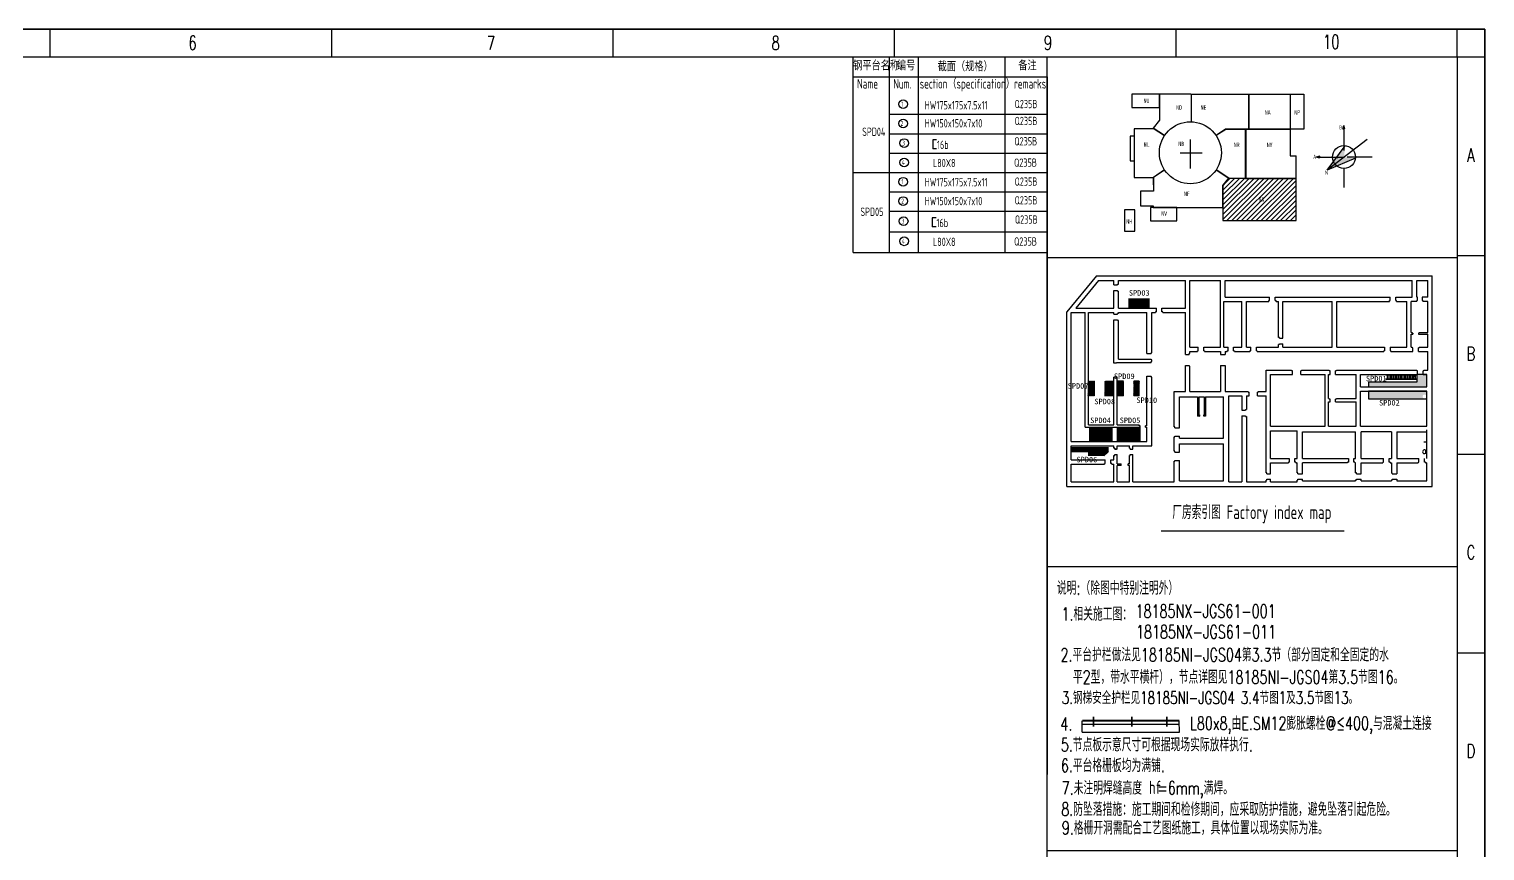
# Model space of a CAD drawing. Extents: x -110916 to 14423, y -159679 to 774005.
# Drawn here: x -58267 to -5716, y 353070 to 382752 of the extents above; entities that cross this region are included whole.
import ezdxf
from ezdxf.enums import TextEntityAlignment as Align

# ---------------------------------------------------------------- set-up
doc = ezdxf.new("R2010")
doc.units = 0
for name, pattern in [('CENTER', [2, 1.25, -0.25, 0.25, -0.25]), ('CONTINOUS', [0]), ('DASH', [0.35, 0.25, -0.1]), ('DOTE', [2.42, 2, -0.2, 0.02, -0.2]), ('HIDDEN', [0.375, 0.25, -0.125])]:
    doc.linetypes.add(name, pattern=pattern)
doc.layers.get('0').update_dxf_attribs({"linetype": 'CONTINUOUS'})
doc.layers.add('_TSZ_PLOT_MARK', color=1, linetype='CONTINUOUS', plot=False)
for name, color, linetype in [('C77(文本)', 3, 'CONTINUOUS'), ('DEN202303', 1, 'CONTINUOUS'), ('DOTE', 11, 'DOTE'), ('DX条件钢平台', 52, 'CONTINUOUS'), ('NUM', 7, 'CONTINUOUS'), ('PDIM', 3, 'CONTINUOUS'), ('STEEL', 7, 'CONTINUOUS'), ('TEXT', 7, 'CONTINUOUS'), ('Wall', 7, 'CONTINUOUS'), ('图框', 4, 'CONTINOUS'), ('土建', 4, 'CONTINUOUS'), ('墙柱标注', 220, 'CONTINUOUS'), ('房间号', 7, 'CONTINUOUS'), ('指北针', 3, 'CONTINUOUS'), ('梁__虚线', 4, 'DASH'), ('河北布置专业DX条件2015.6.5', 1, 'CONTINUOUS')]:
    doc.layers.add(name, color=color, linetype=linetype)
doc.styles.add('0902', font='tssdeng.shx', dxfattribs={"width": 0.7, "bigfont": 'tssdchn.shx'})
doc.styles.add('1', font='ROMANS', dxfattribs={"width": 0.7, "bigfont": 'HZTXT'})
doc.styles.add('HT', font='simhei.ttf')
doc.styles.add('HZ', font='TXT.shx', dxfattribs={"width": 0.7, "bigfont": 'hz.shx'})
doc.styles.add('S1', font='tssdeng.shx', dxfattribs={"width": 0.7, "bigfont": 'tssdchn.shx'})
doc.styles.add('TSSD_DIMENSION', font='tssdeng.shx', dxfattribs={"width": 0.7, "bigfont": 'Hztxt.shx'})
doc.styles.add('TSSD_Rein', font='Tssdeng.shx', dxfattribs={"width": 0.7, "bigfont": 'hztxt.shx'})
pattern_1 = [(0, (-396104.588, 806731.722), (0, 27.94), [20.32, -7.62]), (90, (-396104.588, 806731.722), (-27.94, 2e-15), [20.32, -7.62])]
pattern_2 = [(0, (-1795268.52, 3037193.05), (0, 27.94), [20.32, -7.62]), (90, (-1795268.52, 3037193.05), (-27.94, 2e-15), [20.32, -7.62])]

# ---------------------------------------------------------------- blocks, each defined once
blk = doc.blocks.new('*U47')
at = {"layer": '图框'}
blk.add_line((0, 500), (0, -500), dxfattribs=at)
blk = doc.blocks.new('*U48')
at = {"color": 0, "linetype": 'ByBlock', "lineweight": -2, "transparency": 16777216}
for p in [(50800, 0), (60960, 0), (71120, 0), (81280, 0), (91440, 0)]:
    blk.add_blockref('*U47', p, dxfattribs=at)
blk = doc.blocks.new('A$C3DE578EB')
at = {"layer": 'Wall', "linetype": 'HIDDEN'}
h = blk.add_hatch(dxfattribs=at)
h.set_pattern_fill('ANSI31', color=2, scale=3, style=0)
h.set_pattern_definition([(45, (-5943.466, 331319.66), (-6.7351921, 6.7351921), [])])
h.paths.add_polyline_path([(4784, 2580), (4754, 2580), (4754, 2540), (4784, 2540)])
h = blk.add_hatch(dxfattribs=at)
h.set_pattern_fill('ANSI31', color=2, scale=3, style=0)
h.set_pattern_definition([(45, (-5755.466, 331319.66), (-6.7351921, 6.7351921), [])])
h.paths.add_polyline_path([(4972, 2580), (4942, 2580), (4942, 2540), (4972, 2540)])
at = {"layer": 'Wall'}
for p, q in [((1071, 7600), (0, 6302)), ((1146, 7440), (321, 6440)), ((1071, 7600), (13192, 7600)), ((1146, 7440), (1700, 7440)), ((1700, 7338), (1700, 7440)), ((1700, 7280), (1700, 7440)), ((1860, 7440), (4282, 7440)), ((1860, 7338), (1860, 7440)), ((1860, 7310), (1860, 7440)), ((4242, 7440), (4282, 7440)), ((4282, 6440), (4282, 7440)), ((4442, 7440), (5552, 7440)), ((4442, 5030), (4442, 7440)), ((5552, 5030), (5552, 7440)), ((5712, 7440), (12472, 7440)), ((5712, 6840), (5712, 7440)), ((12472, 6840), (12472, 7440)), ((12632, 6840), (12632, 7440)), ((12632, 7440), (13032, 7440)), ((13032, 6840), (13032, 7440)), ((13192, 0), (13192, 7600)), ((1700, 7280), (1830, 7280)), ((1700, 6440), (1700, 7080)), ((1700, 7080), (1830, 7080)), ((1830, 7310), (1860, 7310)), ((1830, 7280), (1830, 7310)), ((1830, 7050), (1830, 7080)), ((1830, 7050), (1860, 7050)), ((1860, 6440), (1860, 7050)), ((5712, 6840), (7322, 6840)), ((7322, 6710), (7322, 6840)), ((7522, 6710), (7522, 6840)), ((7522, 6840), (11672, 6840)), ((11672, 6710), (11672, 6840)), ((11872, 6710), (11872, 6840)), ((11872, 6840), (12472, 6840)), ((12662, 6840), (12632, 6840)), ((12662, 6710), (12662, 6840)), ((13032, 6840), (12822, 6840)), ((12822, 6840), (12822, 6710)), ((321, 6440), (1700, 6440)), ((1860, 6440), (3232, 6440)), ((3202, 6310), (3202, 6280)), ((3232, 6310), (3202, 6310)), ((3232, 6310), (3232, 6440)), ((3432, 6440), (4282, 6440)), ((3432, 6310), (3432, 6440)), ((3462, 6310), (3432, 6310)), ((3462, 6280), (3462, 6310)), ((5672, 6680), (6322, 6680)), ((5672, 5030), (5672, 6680)), ((6322, 5030), (6322, 6680)), ((6482, 5030), (6482, 6680)), ((6482, 6680), (7292, 6680)), ((7292, 6710), (7322, 6710)), ((7292, 6680), (7292, 6710)), ((7522, 6710), (7552, 6710)), ((7552, 6680), (7552, 6710)), ((7552, 6680), (7642, 6680)), ((7642, 5380), (7642, 6680)), ((7802, 6680), (9582, 6680)), ((7802, 5350), (7802, 6680)), ((9582, 6460), (9582, 6680)), ((9582, 5030), (9582, 6680)), ((9742, 6680), (11642, 6680)), ((9742, 6460), (9742, 6680)), ((9742, 5030), (9742, 6680)), ((11642, 6680), (11642, 6710)), ((11642, 6710), (11672, 6710)), ((11872, 6710), (11902, 6710)), ((11902, 6680), (11902, 6710)), ((11902, 6680), (12272, 6680)), ((12272, 5030), (12272, 6680)), ((12432, 5560), (12432, 6680)), ((12632, 6680), (12432, 6680)), ((12632, 6680), (12632, 6710)), ((12662, 6710), (12632, 6710)), ((12852, 6710), (12822, 6710)), ((12852, 6710), (12852, 6680)), ((13032, 6680), (12852, 6680)), ((13032, 5560), (13032, 6680)), ((0, 0), (0, 6302)), ((160, 6280), (660, 6280)), ((160, 1620), (160, 6280)), ((660, 2140), (660, 6280)), ((780, 6280), (1700, 6280)), ((780, 2220), (780, 6280)), ((1700, 6220), (1700, 6280)), ((1700, 6220), (1830, 6220)), ((1700, 6020), (1830, 6020)), ((1700, 4480), (1700, 6020)), ((1830, 6220), (1830, 6250)), ((1860, 6250), (1830, 6250)), ((1830, 6020), (1830, 5990)), ((1860, 5990), (1830, 5990)), ((1860, 6280), (2892, 6280)), ((1860, 6250), (1860, 6280)), ((1860, 6250), (1860, 6280)), ((1860, 4600), (1860, 5990)), ((2892, 4800), (2892, 6280)), ((3072, 6280), (3202, 6280)), ((3072, 4830), (3072, 6280)), ((3462, 6280), (4282, 6280)), ((4282, 4770), (4282, 6280)), ((7672, 5380), (7642, 5380)), ((7672, 5350), (7672, 5380)), ((7672, 5350), (7802, 5350)), ((12432, 5560), (12462, 5560)), ((12432, 5500), (12492, 5500)), ((12432, 5030), (12432, 5500)), ((12492, 5530), (12492, 5500)), ((12692, 5530), (12692, 5500)), ((12692, 5500), (13032, 5500)), ((12722, 5560), (13032, 5560)), ((13032, 5030), (13032, 5500)), ((2892, 4800), (3042, 4800)), ((3042, 4800), (3042, 4830)), ((3072, 4830), (3042, 4830)), ((4282, 4770), (4412, 4770)), ((4442, 5030), (4742, 5030)), ((4442, 4870), (4712, 4870)), ((4442, 4800), (4442, 4870)), ((4742, 4900), (4742, 5030)), ((4942, 5030), (5552, 5030)), ((4942, 4900), (4942, 5030)), ((4972, 4870), (5552, 4870)), ((5552, 4870), (5552, 4770)), ((5552, 4770), (5712, 4770)), ((5672, 5030), (5822, 5030)), ((5712, 4870), (5712, 4770)), ((5712, 4870), (5792, 4870)), ((5822, 4900), (5822, 5030)), ((6022, 5030), (6322, 5030)), ((6022, 4900), (6022, 5030)), ((6052, 4870), (6612, 4870)), ((6482, 5030), (6642, 5030)), ((6612, 4870), (6612, 4900)), ((6612, 4900), (6642, 4900)), ((6642, 4900), (6642, 5030)), ((6842, 4900), (6842, 5030)), ((6842, 5030), (7642, 5030)), ((6842, 4900), (6872, 4900)), ((6872, 4870), (6872, 4900)), ((6872, 4870), (11442, 4870)), ((7642, 5030), (7642, 5120)), ((7672, 5120), (7642, 5120)), ((7672, 5150), (7672, 5120)), ((7672, 5150), (7802, 5150)), ((7802, 5030), (7802, 5150)), ((7802, 5030), (9582, 5030)), ((9742, 5030), (11472, 5030)), ((11472, 5030), (11472, 4900)), ((11672, 5030), (12272, 5030)), ((11672, 5030), (11672, 4900)), ((11702, 4870), (12492, 4870)), ((12432, 5030), (12462, 5030)), ((12492, 4870), (12492, 5000)), ((12692, 4870), (12692, 5000)), ((12692, 4870), (13032, 4870)), ((12722, 5030), (13032, 5030)), ((13032, 4200), (13032, 4870)), ((1700, 4450), (1700, 4480)), ((1790, 4450), (1700, 4450)), ((1790, 4480), (3042, 4480)), ((1790, 4480), (1790, 4450)), ((1860, 4600), (2892, 4600)), ((2892, 4600), (3042, 4600)), ((3042, 4600), (3042, 4570)), ((3072, 4570), (3042, 4570)), ((3072, 4510), (3072, 4570)), ((4282, 4370), (4411, 4370)), ((4282, 3430), (4282, 4370)), ((4442, 3430), (4442, 4340)), ((5552, 4370), (5712, 4370)), ((5552, 4370), (5552, 3430)), ((5712, 4370), (5712, 3430)), ((1700, 2220), (1700, 3950)), ((1790, 3950), (1700, 3950)), ((1790, 3920), (1790, 3950)), ((1790, 3920), (1820, 3920)), ((1820, 2220), (1820, 3920)), ((2892, 3980), (3042, 3980)), ((2892, 2220), (2892, 3980)), ((3072, 1460), (3072, 3950)), ((7192, 4200), (8112, 4200)), ((7192, 3430), (7192, 4200)), ((7352, 4040), (8142, 4040)), ((7352, 2170), (7352, 4040)), ((8142, 4040), (8142, 4170)), ((8442, 4040), (8442, 4170)), ((8442, 4040), (9322, 4040)), ((8472, 4200), (9472, 4200)), ((9322, 2170), (9322, 4040)), ((9442, 3180), (9442, 4040)), ((9442, 4040), (9502, 4040)), ((9502, 4040), (9502, 4170)), ((9702, 4040), (9702, 4170)), ((9702, 4040), (10442, 4040)), ((9732, 4200), (12632, 4200)), ((10442, 3180), (10442, 4040)), ((10602, 4040), (12662, 4040)), ((10602, 3600), (10602, 4040)), ((12662, 4040), (12662, 4170)), ((12862, 4040), (12862, 4170)), ((12862, 4040), (12992, 4040)), ((12892, 4200), (13032, 4200)), ((12992, 3600), (12992, 4040)), ((3872, 3430), (4282, 3430)), ((3872, 2150), (3872, 3430)), ((4072, 2120), (4072, 3230)), ((4072, 3230), (4723, 3230)), ((4442, 3430), (5552, 3430)), ((4723, 3230), (4723, 2540)), ((4763, 3230), (4963, 3230)), ((4763, 3230), (4763, 2580)), ((4963, 3230), (4963, 2580)), ((5003, 3230), (5652, 3230)), ((5003, 3230), (5003, 2540)), ((5652, 1740), (5652, 3230)), ((5712, 3430), (6552, 3430)), ((5852, 160), (5852, 3270)), ((5852, 3270), (6322, 3270)), ((6322, 3270), (6322, 2750)), ((6482, 3270), (6482, 2780)), ((6482, 3270), (6582, 3270)), ((6552, 3400), (6552, 3430)), ((6552, 3400), (6582, 3400)), ((6582, 3270), (6582, 3400)), ((6882, 3270), (6882, 3400)), ((6882, 3400), (6912, 3400)), ((6882, 3270), (7192, 3270)), ((6912, 3430), (7192, 3430)), ((6912, 3400), (6912, 3430)), ((7192, 1660), (7192, 3270)), ((9442, 3180), (9472, 3180)), ((9472, 3150), (9472, 3180)), ((9732, 3180), (10442, 3180)), ((9732, 3180), (9732, 3150)), ((10602, 3600), (12992, 3600)), ((10602, 2170), (10602, 3440)), ((10602, 3440), (12992, 3440)), ((12992, 2170), (12992, 3440)), ((6322, 2750), (6452, 2750)), ((6452, 2780), (6482, 2780)), ((6452, 2780), (6452, 2750)), ((9442, 3060), (9502, 3060)), ((9442, 2170), (9442, 3060)), ((9502, 3150), (9472, 3150)), ((9502, 3060), (9502, 3150)), ((9702, 3060), (9702, 3150)), ((9732, 3150), (9702, 3150)), ((9702, 3060), (10442, 3060)), ((10442, 2170), (10442, 3060)), ((660, 2140), (2642, 2140)), ((780, 2220), (1700, 2220)), ((1820, 2220), (2612, 2220)), ((2642, 2140), (2642, 2190)), ((2842, 2140), (2842, 2190)), ((2842, 2140), (2892, 2140)), ((2872, 2220), (2892, 2220)), ((2892, 1620), (2892, 2140)), ((3902, 2120), (4072, 2120)), ((4784, 2540), (4723, 2540)), ((5003, 2540), (4942, 2540)), ((6322, 2550), (6452, 2550)), ((6322, 2550), (6322, 160)), ((6452, 2550), (6452, 2520)), ((6452, 2520), (6482, 2520)), ((6482, 2520), (6482, 160)), ((7352, 2170), (9322, 2170)), ((9442, 2170), (10442, 2170)), ((10602, 2170), (12992, 2170)), ((160, 1620), (2892, 1620)), ((3872, 1270), (3872, 1790)), ((3902, 1820), (4072, 1820)), ((4072, 1740), (4072, 1820)), ((4072, 1740), (5652, 1740)), ((7192, 490), (7192, 1660)), ((7352, 1010), (7352, 2010)), ((7352, 2010), (8312, 2010)), ((7352, 2010), (8312, 2010)), ((8312, 1010), (8312, 2010)), ((8312, 1930), (8312, 2010)), ((8512, 1970), (10422, 1970)), ((8512, 1010), (8512, 1970)), ((8512, 1900), (8512, 1970)), ((10422, 1900), (10422, 1970)), ((10422, 1010), (10422, 1900)), ((11717, 1970), (10622, 1970)), ((10622, 1930), (10622, 1970)), ((10622, 1010), (10622, 1930)), ((11717, 1970), (11717, 1900)), ((11717, 1900), (11717, 1010)), ((11917, 1970), (11917, 1900)), ((11917, 1970), (12992, 1970)), ((11917, 1900), (11917, 1010)), ((12992, 1010), (12992, 1970)), ((160, 1460), (1700, 1460)), ((160, 960), (160, 1460)), ((1700, 1380), (1700, 1460)), ((1700, 960), (1700, 1120)), ((1730, 1350), (1790, 1350)), ((1820, 1350), (1730, 1350)), ((1730, 1150), (1820, 1150)), ((1820, 1460), (2260, 1460)), ((1820, 1350), (1820, 1460)), ((1820, 820), (1820, 1150)), ((2260, 1380), (2260, 1460)), ((2260, 1380), (2290, 1380)), ((2260, 820), (2260, 1120)), ((2260, 1120), (2290, 1120)), ((2290, 1350), (2290, 1380)), ((2290, 1350), (2380, 1350)), ((2290, 1150), (2380, 1150)), ((2290, 1120), (2290, 1150)), ((2380, 1460), (3072, 1460)), ((2380, 1350), (2380, 1460)), ((2380, 160), (2380, 1150)), ((3902, 1240), (4072, 1240)), ((4072, 1240), (4072, 1540)), ((4072, 1540), (5652, 1540)), ((5652, 200), (5652, 1540)), ((160, 960), (1390, 960)), ((160, 160), (160, 800)), ((160, 800), (1360, 800)), ((1360, 800), (1360, 830)), ((1360, 830), (1390, 830)), ((1390, 830), (1390, 960)), ((1590, 960), (1700, 960)), ((1590, 830), (1590, 960)), ((1620, 830), (1590, 830)), ((1620, 800), (1620, 830)), ((1620, 800), (1700, 800)), ((1700, 160), (1700, 800)), ((1820, 820), (1960, 820)), ((1820, 160), (1820, 760)), ((1960, 760), (1820, 760)), ((1960, 760), (1960, 820)), ((2220, 760), (2220, 820)), ((2260, 820), (2220, 820)), ((2260, 760), (2220, 760)), ((2260, 160), (2260, 760)), ((2260, 160), (2260, 760)), ((3872, 160), (3872, 910)), ((3902, 940), (4072, 940)), ((4072, 200), (4072, 940)), ((7352, 850), (8002, 850)), ((7352, 460), (7352, 850)), ((8032, 880), (8002, 880)), ((8002, 880), (8002, 850)), ((8262, 880), (8232, 880)), ((8262, 880), (8262, 850)), ((8262, 850), (8312, 850)), ((8312, 490), (8312, 850)), ((8512, 460), (8512, 850)), ((10132, 850), (8512, 850)), ((10162, 880), (10132, 880)), ((10132, 880), (10132, 850)), ((10392, 880), (10362, 880)), ((10392, 880), (10392, 850)), ((10392, 850), (10422, 850)), ((10422, 490), (10422, 850)), ((10622, 1010), (11437, 1010)), ((10622, 460), (10622, 850)), ((10622, 850), (11407, 850)), ((11437, 880), (11407, 880)), ((11407, 880), (11407, 850)), ((11437, 880), (11437, 1010)), ((11637, 1010), (11717, 1010)), ((11637, 880), (11637, 1010)), ((11667, 880), (11637, 880)), ((11667, 880), (11667, 850)), ((11667, 850), (11717, 850)), ((11717, 850), (11717, 490)), ((11717, 850), (11717, 850)), ((11917, 1010), (12712, 1010)), ((11917, 850), (11917, 460)), ((11917, 850), (12682, 850)), ((12712, 880), (12682, 880)), ((12682, 880), (12682, 850)), ((12712, 880), (12712, 1010)), ((12912, 880), (12912, 1010)), ((12942, 880), (12912, 880)), ((12942, 880), (12942, 850)), ((12942, 850), (12992, 850)), ((12942, 850), (12992, 850)), ((12992, 200), (12992, 850)), ((12992, 850), (12992, 850)), ((0, 0), (13192, 0)), ((160, 160), (1700, 160)), ((1820, 160), (2260, 160)), ((2380, 160), (3872, 160)), ((4072, 200), (5652, 200)), ((5852, 160), (6322, 160)), ((6482, 160), (7192, 160)), ((7222, 490), (7192, 490)), ((7192, 160), (7192, 230)), ((7222, 230), (7192, 230)), ((7222, 460), (7222, 490)), ((7222, 460), (7352, 460)), ((7222, 230), (7222, 260)), ((7222, 260), (7352, 260)), ((7352, 160), (7352, 260)), ((7352, 160), (8312, 160)), ((8342, 490), (8312, 490)), ((8312, 160), (8312, 230)), ((8342, 230), (8312, 230)), ((8342, 460), (8342, 490)), ((8342, 460), (8512, 460)), ((8342, 230), (8342, 260)), ((8342, 260), (8512, 260)), ((8512, 200), (8512, 260)), ((8512, 200), (10422, 200)), ((10452, 490), (10422, 490)), ((10422, 200), (10422, 230)), ((10452, 230), (10422, 230)), ((10452, 460), (10452, 490)), ((10452, 460), (10622, 460)), ((10452, 230), (10452, 260)), ((10452, 260), (10622, 260)), ((10622, 200), (10622, 260)), ((10622, 200), (11717, 200)), ((11747, 490), (11717, 490)), ((11717, 230), (11717, 200)), ((11747, 230), (11717, 230)), ((11747, 460), (11747, 490)), ((11747, 460), (11917, 460)), ((11747, 230), (11747, 260)), ((11747, 260), (11917, 260)), ((11917, 260), (11917, 200)), ((11917, 200), (12992, 200))]:
    blk.add_line(p, q, dxfattribs=at)
for points in [[(12462, 5560), (12462, 5530)], [(12462, 5530), (12492, 5530)], [(12692, 5530), (12722, 5530), (12722, 5560)], [(3042, 4830), (3072, 4830)], [(3042, 4800), (3042, 4830)], [(4412, 4800), (4442, 4800)], [(4412, 4770), (4412, 4800)], [(4712, 4900), (4742, 4900)], [(4712, 4870), (4712, 4900)], [(4942, 4900), (4972, 4900), (4972, 4870)], [(5792, 4900), (5822, 4900)], [(5792, 4870), (5792, 4900)], [(6022, 4900), (6052, 4900), (6052, 4870)], [(11442, 4900), (11472, 4900)], [(11442, 4870), (11442, 4900)], [(11672, 4900), (11702, 4900), (11702, 4870)], [(12462, 5030), (12462, 5000)], [(12462, 5000), (12492, 5000)], [(12692, 5000), (12722, 5000), (12722, 5030)], [(3042, 4510), (3072, 4510)], [(3042, 4480), (3042, 4510)], [(4411, 4370), (4411, 4340)], [(4412, 4340), (4442, 4340)], [(3072, 3950), (3042, 3950), (3042, 3980)], [(8142, 4170), (8112, 4170), (8112, 4200)], [(8472, 4200), (8472, 4170), (8442, 4170)], [(9502, 4170), (9472, 4170), (9472, 4200)], [(9732, 4200), (9732, 4170), (9702, 4170)], [(12662, 4170), (12632, 4170), (12632, 4200)], [(12892, 4200), (12892, 4170), (12862, 4170)], [(2642, 2190), (2612, 2190), (2612, 2220)], [(2872, 2220), (2872, 2190), (2842, 2190)], [(3902, 2150), (3872, 2150)], [(3902, 2120), (3902, 2150)], [(3872, 1790), (3902, 1790), (3902, 1820)], [(1730, 1380), (1700, 1380)], [(1700, 1120), (1730, 1120), (1730, 1150)], [(1730, 1350), (1730, 1380)], [(3902, 1270), (3872, 1270)], [(3902, 1240), (3902, 1270)], [(3872, 910), (3902, 910), (3902, 940)], [(7352, 1010), (8032, 1010), (8032, 880)], [(8232, 880), (8232, 1010), (8312, 1010)], [(8262, 1010), (8312, 1010)], [(8512, 1010), (10162, 1010), (10162, 880)], [(10362, 880), (10362, 1010), (10422, 1010)], [(10392, 850), (10422, 850)], [(12992, 850), (12992, 850)]]:
    blk.add_lwpolyline(points, dxfattribs=at)
for points in [[(4784, 2540), (4754, 2540), (4754, 2580), (4784, 2580)], [(4972, 2540), (4942, 2540), (4942, 2580), (4972, 2580)]]:
    blk.add_lwpolyline(points, close=True, dxfattribs=at)
at = {"layer": 'Wall', "elevation": 0}
blk.add_lwpolyline([(11717, 850), (11717, 850)], dxfattribs=at)
blk = doc.blocks.new('A$C6CBB1B08')
at = {"layer": '河北布置专业DX条件2015.6.5'}
for p, q in [((631, 197), (64, 197)), ((64, 197), (64, 0)), ((631, 197), (631, 0)), ((64, 0), (631, 0))]:
    blk.add_line(p, q, dxfattribs=at)
blk.add_arc((347, 398), 348, 324.64714, 215.35286, dxfattribs=at)
blk = doc.blocks.new('B202491810562')
at = {"layer": '房间号', "linetype": 'ByBlock', "ltscale": 1000}
h = blk.add_hatch(dxfattribs=at)
h.set_pattern_fill('ANSI31', color=256, scale=1000)
h.set_pattern_definition([(45, (-159094.41, 72680.96), (-88.38835, 88.38835), [])])
h.paths.add_polyline_path([(6193, 1904), (4379, 1904), (3769, 1904), (3554, 1644), (3554, 384), (6193, 384)])
h.paths.add_polyline_path([(4808, 1010), (4808, 1278), (5130, 1278), (5130, 1010)], flags=24)
at = {"linetype": 'CENTER', "ltscale": 1500}
for p, q in [((2379, 2258), (2379, 3311)), ((2014, 2828), (2809, 2828))]:
    blk.add_line(p, q, dxfattribs=at)
at = {"layer": '土建', "color": 1, "linetype": 'ByBlock'}
for p, q in [((270, 4948), (270, 4468)), ((1267, 4948), (270, 4948)), ((1267, 4468), (1267, 4948)), ((2399, 4948), (1271, 4948)), ((1271, 4948), (1271, 4003)), ((2399, 4948), (4487, 4948)), ((2425, 3946), (2425, 4948)), ((4487, 4948), (4487, 3676)), ((4487, 4785), (4487, 4876)), ((4491, 4948), (5977, 4948)), ((4491, 3676), (4491, 4948)), ((5977, 4948), (5977, 3676)), ((5977, 4948), (6473, 4948)), ((5977, 4948), (5977, 3676)), ((6473, 4948), (6473, 3676)), ((270, 4468), (1267, 4468)), ((4487, 4696), (4487, 4725)), ((4487, 3879), (4487, 4648)), ((1073, 3692), (351, 3692)), ((351, 3692), (351, 1932)), ((1447, 3450), (1040, 3719)), ((1271, 4003), (1041, 3719)), ((1041, 3719), (1446, 3449)), ((1446, 3449), (1073, 3692)), ((4487, 3676), (4487, 3819)), ((351, 3424), (211, 3424)), ((211, 3424), (211, 2542)), ((3653, 3676), (3311, 3449)), ((3642, 3669), (3311, 3450)), ((3654, 3672), (3316, 3448)), ((4487, 3676), (3653, 3676)), ((4375, 3672), (3654, 3672)), ((4375, 1908), (4375, 3672)), ((4375, 3672), (4375, 1908)), ((5977, 3672), (4379, 3672)), ((4379, 3672), (4379, 1908)), ((4523, 3672), (4407, 3672)), ((4415, 3676), (4487, 3676)), ((5977, 3676), (4491, 3676)), ((6473, 3676), (5977, 3676)), ((5977, 3672), (5977, 2714)), ((4375, 2924), (4375, 1908)), ((5977, 2714), (6193, 2714)), ((6193, 1908), (6193, 2714)), ((211, 2542), (351, 2542)), ((1025, 1932), (1442, 2208)), ((1448, 2206), (1045, 1939)), ((3763, 1907), (3311, 2208)), ((3763, 1907), (3311, 2207)), ((3316, 2208), (3769, 1908)), ((351, 1932), (1025, 1932)), ((1045, 1939), (1043, 1444)), ((1045, 1668), (1045, 1939)), ((3550, 1645), (3763, 1907)), ((3550, 856), (3550, 1645)), ((3769, 1904), (3554, 1644)), ((3554, 1644), (3554, 384)), ((3769, 1908), (4375, 1908)), ((4375, 1904), (3769, 1904)), ((4375, 1904), (4379, 1904)), ((4379, 1908), (6193, 1908)), ((4379, 1904), (6193, 1904)), ((6193, 384), (6193, 1904)), ((1043, 1444), (577, 1444)), ((577, 1444), (577, 916)), ((376, 764), (0, 764)), ((0, 764), (0, 0)), ((376, 0), (376, 764)), ((577, 916), (1041, 916)), ((942, 852), (942, 372)), ((1897, 852), (942, 852)), ((1041, 916), (1041, 856)), ((1041, 856), (3550, 856)), ((1897, 372), (1897, 852)), ((1897, 372), (1897, 852)), ((0, 0), (376, 0)), ((942, 372), (1897, 372)), ((3554, 384), (6193, 384))]:
    blk.add_line(p, q, dxfattribs=at)
at = {"layer": '土建', "color": 3, "linetype": 'ByBlock'}
for p, q in [((7924, 3717), (7924, 2907)), ((8759, 3310), (7315, 2205)), ((6998, 2673), (7924, 2672)), ((8939, 2672), (8042, 2672)), ((7924, 2259), (7924, 1570))]:
    blk.add_line(p, q, dxfattribs=at)
blk.add_lwpolyline([(8336, 2632), (7315, 2205), (7968, 3083)], dxfattribs=at)
at = {"layer": '土建', "color": 1, "linetype": 'ByBlock'}
blk.add_circle((2379, 2828), 1119, dxfattribs=at)
at = {"layer": '土建', "color": 3, "linetype": 'ByBlock'}
blk.add_circle((7924, 2672), 414, dxfattribs=at)
blk.add_point((7690, 2656), dxfattribs=at)
blk.add_point((7690, 2656), dxfattribs=at)
for points in [[(7968, 3083), (7315, 2205), (7925, 2672)], [(7925, 2672), (8336, 2632), (7315, 2205)]]:
    blk.add_solid(points, dxfattribs=at)
at = {"layer": '指北针'}
for p, q in [((7888, 3681), (7924, 3813)), ((7961, 3681), (7924, 3813)), ((7049, 2709), (6917, 2673)), ((7049, 2636), (6917, 2673))]:
    blk.add_line(p, q, dxfattribs=at)
for points in [[(7924, 3717), (7888, 3681), (7924, 3813)], [(7961, 3681), (7924, 3813), (7924, 3717)], [(7013, 2673), (7049, 2709), (6917, 2673)], [(7049, 2636), (6917, 2673), (7013, 2673)]]:
    blk.add_solid(points, dxfattribs=at)
at = {"color": 0, "linetype": 'ByBlock', "width": 0.8}
for s, p in [('NU', (691, 4623)), ('ND', (1867, 4382)), ('NE', (2752, 4382)), ('NA', (5068, 4203)), ('NP', (6129, 4203)), ('NL', (696, 3042)), ('NB', (1944, 3068)), ('NR', (3952, 3032)), ('NY', (5137, 3032)), ('NF', (2150, 1263)), ('NX', (4841, 1064)), ('NV', (1328, 554)), ('NH', (68, 267))]:
    blk.add_text(s, height=160, dxfattribs=at).set_placement(p)
at = {"layer": '指北针', "style": 'TSSD_DIMENSION', "width": 0.7}
for s, p in [('B', (7753, 3668)), ('A', (6814, 2607)), ('N', (7244, 2033))]:
    blk.add_text(s, height=150, dxfattribs=at).set_placement(p)

msp = doc.modelspace()

# ---------------------------------------------------------------- hatches: boundary and pattern name
at = {"layer": 'DX条件钢平台'}
h = msp.add_hatch(dxfattribs=at)
h.set_pattern_fill('ANSI37', color=256, scale=4, style=0)
h.set_pattern_definition([(45, (-376895.413, 914150.213), (-8.98025612, 8.98025612), []), (135, (-376895.413, 914150.213), (-8.98025612, -8.98025612), [])])
h.paths.add_polyline_path([(-19804, 370032), (-20037, 370032), (-20037, 369512), (-19804, 369512)])
h.paths.add_polyline_path([(-19117, 370032), (-19430, 370032), (-19430, 369512), (-19117, 369512)])
h.paths.add_polyline_path([(-18764, 370032), (-18997, 370032), (-18997, 369512), (-18764, 369512)])
h.paths.add_polyline_path([(-18190, 370032), (-18390, 370032), (-18390, 369512), (-18190, 369512)])
at = {"layer": '河北布置专业DX条件2015.6.5'}
h = msp.add_hatch(dxfattribs=at)
h.set_pattern_fill('ANGLE', color=256, scale=4)
h.set_pattern_definition([(0, (-374293.94, 871458.99), (0, 27.94), [20.32, -7.62]), (90, (-374293.94, 871458.99), (-27.94, 2e-15), [20.32, -7.62])])
h.paths.add_polyline_path([(-17819, 373019), (-18562, 373019), (-18562, 372669), (-18719, 372669), (-17819, 372669)])
h = msp.add_hatch(dxfattribs=at)
h.set_pattern_fill('ANGLE', color=256, scale=4)
h.set_pattern_definition(pattern_1)
h.paths.add_polyline_path([(-9915, 369835), (-7815, 369835), (-7815, 370275), (-8175, 370275), (-8175, 369995), (-9915, 369995)])
h = msp.add_hatch(dxfattribs=at)
h.set_pattern_fill('ANGLE', color=256, scale=4)
h.set_pattern_definition(pattern_1)
h.paths.add_polyline_path([(-7815, 369395), (-7815, 369675), (-9915, 369675), (-9915, 369395)])
edge = h.paths.add_edge_path(flags=16)
edge.add_line((-7855, 369539), (-7855, 369425))
edge.add_arc((-7895, 369482), 69.5, 54.6471, 305.3529)
edge.add_line((-7855, 369539), (-7815, 369539))
edge.add_line((-7855, 369425), (-7815, 369425))
edge.add_line((-7815, 369425), (-7815, 369539))
h = msp.add_hatch(dxfattribs=at)
h.set_pattern_fill('ANGLE', color=256, scale=4)
h.set_pattern_definition([(0, (-27741.925, 697454.617), (0, 27.94), [20.32, -7.62]), (90, (-27741.925, 697454.617), (-27.94, 2e-15), [20.32, -7.62])])
h.paths.add_polyline_path([(-19156, 367855), (-19156, 368375), (-19978, 368375), (-19978, 367855)])
h = msp.add_hatch(dxfattribs=at)
h.set_pattern_fill('ANGLE', color=256, scale=4)
h.set_pattern_definition([(0, (-26750.925, 697454.617), (0, 27.94), [20.32, -7.62]), (90, (-26750.925, 697454.617), (-27.94, 2e-15), [20.32, -7.62])])
h.paths.add_polyline_path([(-18165, 367855), (-18165, 368375), (-18987, 368375), (-18987, 367855)])
h = msp.add_hatch(dxfattribs=at)
h.set_pattern_fill('ANGLE', color=256, scale=4)
h.set_pattern_definition(pattern_2)
h.paths.add_polyline_path([(-19307, 367497), (-19307, 367657), (-20647, 367657), (-20647, 367497)])
h = msp.add_hatch(dxfattribs=at)
h.set_pattern_fill('ANGLE', color=256, scale=4)
h.set_pattern_definition(pattern_2)
h.paths.add_polyline_path([(-19307, 367497), (-20027, 367497), (-20027, 367337), (-19467, 367337)])

# ---------------------------------------------------------------- linework, layer by layer
at = {"color": 1}
for p, q in [((-21522, 341161), (-21522, 381752)), ((-21522, 374507), (-6708, 374507)), ((-21522, 363338), (-6708, 363338)), ((-21522, 353088), (-6708, 353088))]:
    msp.add_line(p, q, dxfattribs=at)
for p, q in [((-25643, 378754), (-25643, 378430)), ((-25506, 378754), (-25643, 378754)), ((-25506, 378430), (-25643, 378430)), ((-25662, 375933), (-25662, 375609)), ((-25525, 375933), (-25662, 375933)), ((-25525, 375609), (-25662, 375609))]:
    msp.add_line(p, q)
at = {"color": 0, "linetype": 'ByBlock', "ltscale": 0.1}
msp.add_lwpolyline([(-110816, 382752), (-5716, 382752), (-5716, 323352), (-110816, 323352)], close=True, dxfattribs=at)
for centre in [(-26713, 380040), (-26713, 379345), (-26679, 378635), (-26679, 377935), (-26713, 377240), (-26713, 376540), (-26698, 375813), (-26679, 375088)]:
    msp.add_circle(centre, 158)
at = {"layer": '_TSZ_PLOT_MARK'}
msp.add_lwpolyline([(-110816, 323352), (-5716, 323352), (-5716, 382752), (-110816, 382752)], close=True, dxfattribs=at)
msp.add_lwpolyline([(-110816, 323352), (-5716, 323352), (-5716, 382752), (-110816, 382752)], close=True, dxfattribs=at)
at = {"layer": 'C77(文本)', "color": 7, "linetype": 'Continuous'}
for p, q in [((-20250, 357363), (-20250, 357773)), ((-20250, 357643), (-16740, 357643)), ((-20250, 357363), (-16740, 357363)), ((-16740, 357363), (-16750, 357773))]:
    msp.add_line(p, q, dxfattribs=at)
at = {"layer": 'C77(文本)', "color": 7, "linetype": 'Continuous', "const_width": 62.5}
for points in [[(-19840, 357553), (-19840, 357923)], [(-18460, 357553), (-18460, 357923)], [(-17200, 357553), (-17200, 357923)], [(-20250, 357773), (-16750, 357773)]]:
    msp.add_lwpolyline(points, dxfattribs=at)
at = {"layer": 'DOTE', "color": 0, "linetype": 'ByBlock', "ltscale": 0.1}
for p, q in [((-28522, 381030), (-21522, 381030)), ((-18764, 370032), (-18997, 370032)), ((-18190, 370032), (-18390, 370032)), ((-18190, 369512), (-18190, 370032)), ((-9295, 370262), (-9295, 370273)), ((-9295, 370113), (-9295, 370123)), ((-9239, 370262), (-9239, 370123)), ((-9183, 370262), (-9183, 370123)), ((-9127, 370262), (-9127, 370123)), ((-9071, 370262), (-9071, 370123)), ((-9015, 370262), (-9015, 370123)), ((-8959, 370262), (-8959, 370123)), ((-8903, 370262), (-8903, 370123)), ((-8847, 370262), (-8847, 370123)), ((-8791, 370262), (-8791, 370123)), ((-8735, 370262), (-8735, 370123)), ((-8679, 370262), (-8679, 370123)), ((-8623, 370262), (-8623, 370123)), ((-8567, 370262), (-8567, 370123)), ((-8511, 370262), (-8511, 370123)), ((-8455, 370262), (-8455, 370123)), ((-8399, 370262), (-8399, 370123)), ((-8343, 370262), (-8343, 370123)), ((-8287, 370262), (-8287, 370123)), ((-8231, 370262), (-8231, 370123)), ((-19117, 369512), (-19444, 369512)), ((-18764, 369512), (-18997, 369512)), ((-18190, 369512), (-18390, 369512)), ((-19467, 367337), (-19307, 367497))]:
    msp.add_line(p, q, dxfattribs=at)
at = {"layer": 'DX条件钢平台'}
for p, q in [((-8358, 370215), (-8219, 370215)), ((-8358, 370215), (-8219, 370215)), ((-8219, 370215), (-8271, 370232)), ((-8219, 370215), (-8271, 370232)), ((-19307, 367497), (-20647, 367497))]:
    msp.add_line(p, q, dxfattribs=at)
at = {"layer": 'NUM', "color": 6, "const_width": 50}
msp.add_lwpolyline([(-17407, 364623), (-10785, 364623)], dxfattribs=at)
msp.add_lwpolyline([(-17407, 364623), (-10785, 364623)], dxfattribs=at)
at = {"layer": 'PDIM'}
for p, q in [((-28522, 374680), (-28522, 381752)), ((-27217, 381752), (-27217, 374680)), ((-26172, 381752), (-26172, 374680)), ((-23046, 381752), (-23046, 374680)), ((-21522, 381030), (-21522, 355830)), ((-21522, 381030), (-21522, 368430)), ((-21522, 381030), (-21522, 360730)), ((-27217, 379674), (-21522, 379674)), ((-27217, 378974), (-21522, 378974)), ((-27217, 378274), (-21522, 378274)), ((-28522, 377574), (-21522, 377574)), ((-27217, 376874), (-21522, 376874)), ((-27217, 376174), (-21522, 376174)), ((-27217, 376174), (-21522, 376174)), ((-27217, 375427), (-21522, 375427)), ((-28522, 374680), (-21522, 374680))]:
    msp.add_line(p, q, dxfattribs=at)
at = {"layer": 'STEEL', "ltscale": 0.1}
for p, q in [((-9295, 370273), (-8175, 370273)), ((-9295, 370262), (-8175, 370262)), ((-9295, 370123), (-8175, 370123)), ((-9295, 370113), (-8175, 370113))]:
    msp.add_line(p, q, dxfattribs=at)
at = {"layer": '图框'}
for p, q in [((-110816, 382752), (-5716, 382752)), ((-6716, 381752), (-6716, 382752)), ((-5716, 382752), (-5716, 323352)), ((-6716, 381752), (-5716, 381752)), ((-6716, 374577), (-5716, 374577)), ((-6716, 367402), (-5716, 367402)), ((-6716, 360227), (-5716, 360227))]:
    msp.add_line(p, q, dxfattribs=at)
at = {"layer": '图框', "color": 1}
for p, q in [((-108316, 381752), (-6716, 381752)), ((-6716, 381752), (-6716, 324352))]:
    msp.add_line(p, q, dxfattribs=at)
at = {"layer": '土建'}
for p, q in [((-7815, 367840), (-7815, 368280)), ((-7915, 367840), (-7815, 367840))]:
    msp.add_line(p, q, dxfattribs=at)
at = {"layer": '梁__虚线'}
for p, q in [((-9295, 370263), (-8175, 370263)), ((-9295, 370122), (-8175, 370122))]:
    msp.add_line(p, q, dxfattribs=at)
at = {"layer": '河北布置专业DX条件2015.6.5'}
for p, q in [((-18695, 367855), (-18695, 368375)), ((-18165, 367855), (-18165, 368375))]:
    msp.add_line(p, q, dxfattribs=at)
msp.add_lwpolyline([(-9915, 369835), (-7815, 369835), (-7815, 370275), (-8175, 370275), (-8175, 369995), (-9915, 369995)], close=True, dxfattribs=at)
msp.add_lwpolyline([(-7815, 369675), (-9915, 369675), (-9915, 369395), (-7815, 369395), (-7815, 369675)], dxfattribs=at)

# ---------------------------------------------------------------- block references
at = {"linetype": 'Continuous'}
msp.add_blockref('*U48', (-108316, 382252), dxfattribs=at)
at = {"layer": 'DEN202303'}
msp.add_blockref('B202491810562', (-18727, 375458, 0), dxfattribs=at)
at = {"layer": 'DOTE', "color": 0, "linetype": 'ByBlock', "ltscale": 0.1}
msp.add_blockref('A$C3DE578EB', (-20807, 366235), dxfattribs=at)
at = {"layer": '河北布置专业DX条件2015.6.5', "xscale": 0.2, "yscale": 0.2, "zscale": 0.2, "rotation": 90}
msp.add_blockref('A$C6CBB1B08', (-7815, 367418), dxfattribs=at)

# ---------------------------------------------------------------- texts
at = {"ltscale": 99, "style": 'TSSD_Rein', "width": 0.7}
for s, p in [('钢平台名称', (-28516, 381259)), ('编号', (-26939, 381259)), ('截面（规格）', (-25469, 381228)), ('备注', (-22559, 381259))]:
    msp.add_text(s, height=350, dxfattribs=at).set_placement(p)
at = {"style": '0902', "width": 0.7}
for s, p in [('1', (-26707, 380133)), ('2', (-26707, 379438)), ('3', (-26651, 378725)), ('4', (-26651, 378025)), ('1', (-26707, 377333)), ('2', (-26685, 376630)), ('3', (-26670, 375904)), ('4', (-26651, 375178))]:
    msp.add_text(s, height=180, dxfattribs=at).set_placement(p, align=Align.TOP_RIGHT)
for s, p in [('HW175x175x7.5x11', (-25939, 379853)), ('Q235B', (-22690, 379896)), ('HW150x150x7x10', (-25939, 379201)), ('Q235B', (-22690, 379285)), ('SPD04', (-28194, 378894)), ('16b', (-25493, 378423)), ('Q235B', (-22699, 378550)), ('L80X8', (-25640, 377766)), ('Q235B', (-22709, 377779)), ('HW175x175x7.5x11', (-25939, 377075)), ('Q235B', (-22690, 377096)), ('SPD05', (-28259, 376004)), ('HW150x150x7x10', (-25939, 376391)), ('Q235B', (-22690, 376418)), ('16b', (-25512, 375601)), ('Q235B', (-22680, 375725)), ('L80X8', (-25640, 374919)), ('Q235B', (-22709, 374932))]:
    msp.add_text(s, height=300, dxfattribs=at).set_placement(p)
at = {"layer": 'C77(文本)', "style": 'TSSD_Rein', "width": 0.7}
for s, p in [('section（specification）', (-26116, 380604)), ('Name', (-28377, 380604)), ('Num.', (-27071, 380604)), ('remarks', (-22714, 380604))]:
    msp.add_text(s, height=350, dxfattribs=at).set_placement(p)
at = {"layer": 'C77(文本)', "color": 4, "style": 'S1', "width": 0.7}
msp.add_text('厂房索引图 Factory index map', height=498.75, dxfattribs=at).set_placement((-16998, 364905, 0), align=Align.BOTTOM_LEFT)
at = {"layer": 'C77(文本)', "color": 7, "linetype": 'Continuous', "style": '1', "width": 0.7}
for s, height, p in [('说明:（除图中特别注明外）', 480, (-21164, 362324)), ('1.相关施工图：', 480, (-21000, 361386)), ('18185NX-JGS61-001', 480, (-18324, 361487)), ('18185NX-JGS61-011', 480, (-18309, 360738)), ('2.平台护栏做法见18185NI-JGS04第3.3节（部分固定和全固定的水', 480, (-21034, 359913)), ('平2型，带水平横杆），节点详图见18185NI-JGS04第3.5节图16。', 480, (-20586, 359108)), ('3.钢梯安全护栏见18185NI-JGS04 3.4节图1及3.5节图13。', 450, (-20991, 358376, 0)), ('4.', 480, (-21037, 357413)), ('L80x8,由E.SM12膨胀螺栓@≤400,与混凝土连接', 480, (-16359, 357438)), ('5.节点板示意尺寸可根据现场实际放样执行.', 480, (-21021, 356665)), ('6.平台格栅板均为满铺.', 480, (-21021, 355914)), ('7.未注明焊缝高度', 480, (-20992, 355102, 0)), ('=6mm,满焊。', 480, (-17538, 355104, 0)), ('8.防坠落措施：施工期间和检修期间，应采取防护措施，避免坠落引起危险。', 480, (-21007, 354333)), ('9.格栅开洞需配合工艺图纸施工，具体位置以现场实际为准。', 480, (-20989, 353661))]:
    msp.add_text(s, height=height, dxfattribs=at).set_placement(p)
at = {"layer": 'TEXT', "style": 'TSSD_Rein', "width": 0.7}
msp.add_text('h%%142f', height=480, dxfattribs=at).set_placement((-17840, 355123))
at = {"layer": '图框', "style": 'HZ', "width": 0.7}
for s, p in [('6', (-52367, 382006)), ('7', (-41596, 382002)), ('8', (-31316, 382002)), ('9', (-21488, 382007)), ('10', (-11262, 382041)), ('A', (-6220, 377953)), ('B', (-6220, 370778)), ('C', (-6220, 363603)), ('D', (-6220, 356428))]:
    msp.add_text(s, height=500, dxfattribs=at).set_placement(p, align=Align.CENTER)
at = {"layer": '墙柱标注', "style": 'HT'}
for s, p in [('SPD03', (-18566, 373124)), ('SPD07', (-20774, 369764)), ('SPD09', (-19106, 370114)), ('SPD01', (-10010, 370031)), ('SPD10', (-18295, 369248)), ('SPD08', (-19812, 369202)), ('SPD02', (-9536, 369157)), ('SPD04', (-19965, 368521)), ('SPD05', (-18899, 368521)), ('SPD06', (-20457, 367105))]:
    msp.add_text(s, height=200, dxfattribs=at).set_placement(p)

doc.saveas('drawing.dxf')
